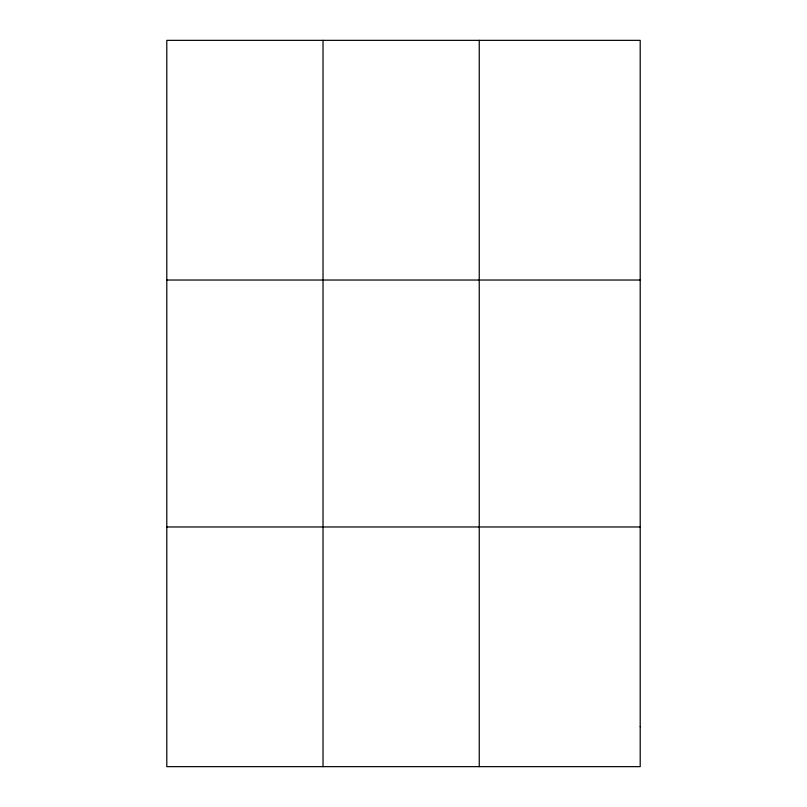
<?xml version="1.0" encoding="UTF-8"?>
<svg xmlns="http://www.w3.org/2000/svg" width="807" height="807" viewBox="0 0 807 807"><rect width="100%" height="100%" fill="white"/><g stroke="black" fill="none" stroke-linecap="round" stroke-linejoin="round"><path stroke-width="1.21" d="M323.022 40.35L323.022 766.65M479.247 40.35L479.247 766.65M166.797 280.029L640.203 280.029M166.797 526.971L640.203 526.971M640.203 726.703L640.203 766.65L166.797 766.65L166.797 40.35L640.203 40.35L640.203 726.703"/></g></svg>
